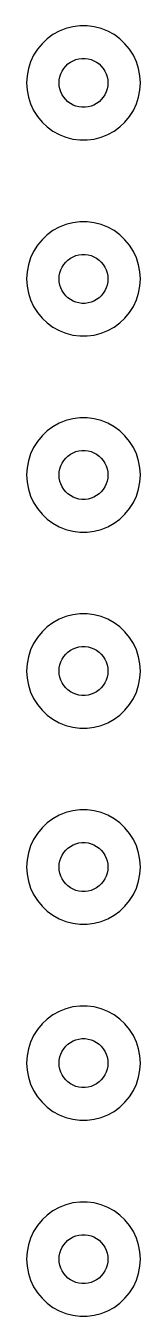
# Model space of a CAD drawing. Header units: metres. Extents: x -7 to 7, y 329 to 655.
# Drawn here: x -7 to 7, y 329 to 487 of the extents above; entities that cross this region are included whole.
import ezdxf

# ---------------------------------------------------------------- set-up
doc = ezdxf.new("R2010")
doc.units = ezdxf.units.M

msp = doc.modelspace()

# ---------------------------------------------------------------- linework, layer by layer
for p, q in [((-2.16312, 486.657), (-2.98045, 486.334)), ((-1.31166, 486.876), (-2.16312, 486.657)), ((-0.439529, 486.986), (-1.31166, 486.876)), ((0.439529, 486.986), (-0.439529, 486.986)), ((1.31166, 486.876), (0.439529, 486.986)), ((2.16312, 486.657), (1.31166, 486.876)), ((2.98045, 486.334), (2.16312, 486.657)), ((-4.46196, 485.394), (-5.10277, 484.792)), ((-3.75078, 485.91), (-4.46196, 485.394)), ((-2.98045, 486.334), (-3.75078, 485.91)), ((3.75078, 485.91), (2.98045, 486.334)), ((4.46196, 485.394), (3.75078, 485.91)), ((5.10277, 484.792), (4.46196, 485.394)), ((-5.66312, 484.114), (-6.13414, 483.372)), ((-5.10277, 484.792), (-5.66312, 484.114)), ((5.66312, 484.114), (5.10277, 484.792)), ((6.13414, 483.372), (5.66312, 484.114)), ((-6.50842, 482.577), (-6.78008, 481.741)), ((-6.13414, 483.372), (-6.50842, 482.577)), ((-2.42705, 481.763), (-2.1869, 482.054)), ((-2.1869, 482.054), (-1.91226, 482.312)), ((-1.91226, 482.312), (-1.60747, 482.533)), ((-1.60747, 482.533), (-1.27733, 482.714)), ((-1.27733, 482.714), (-0.927048, 482.853)), ((-0.927048, 482.853), (-0.562134, 482.947)), ((-0.562134, 482.947), (-0.18837, 482.994)), ((-0.18837, 482.994), (0.18837, 482.994)), ((0.18837, 482.994), (0.562134, 482.947)), ((0.562134, 482.947), (0.927048, 482.853)), ((0.927048, 482.853), (1.27733, 482.714)), ((1.27733, 482.714), (1.60747, 482.533)), ((1.60747, 482.533), (1.91226, 482.312)), ((1.91226, 482.312), (2.1869, 482.054)), ((2.1869, 482.054), (2.42705, 481.763)), ((6.50842, 482.577), (6.13414, 483.372)), ((6.78008, 481.741), (6.50842, 482.577)), ((-6.94479, 480.877), (-7, 480)), ((-6.78008, 481.741), (-6.94479, 480.877)), ((-3, 480), (-2.97633, 480.376)), ((-2.97633, 480.376), (-2.90575, 480.746)), ((-2.90575, 480.746), (-2.78932, 481.104)), ((-2.78932, 481.104), (-2.62891, 481.445)), ((-2.62891, 481.445), (-2.42705, 481.763)), ((2.42705, 481.763), (2.62891, 481.445)), ((2.62891, 481.445), (2.78932, 481.104)), ((2.78932, 481.104), (2.90575, 480.746)), ((2.90575, 480.746), (2.97633, 480.376)), ((2.97633, 480.376), (3, 480)), ((6.94479, 480.877), (6.78008, 481.741)), ((7, 480), (6.94479, 480.877)), ((-7, 480), (-6.94479, 479.123)), ((-6.94479, 479.123), (-6.78008, 478.259)), ((-2.97633, 479.624), (-3, 480)), ((-2.90575, 479.254), (-2.97633, 479.624)), ((-2.78932, 478.896), (-2.90575, 479.254)), ((-2.62891, 478.555), (-2.78932, 478.896)), ((2.78932, 478.896), (2.62891, 478.555)), ((2.90575, 479.254), (2.78932, 478.896)), ((2.97633, 479.624), (2.90575, 479.254)), ((3, 480), (2.97633, 479.624)), ((6.78008, 478.259), (6.94479, 479.123)), ((6.94479, 479.123), (7, 480)), ((-6.78008, 478.259), (-6.50842, 477.423)), ((-6.50842, 477.423), (-6.13414, 476.628)), ((-2.42705, 478.237), (-2.62891, 478.555)), ((-2.1869, 477.946), (-2.42705, 478.237)), ((-1.91226, 477.688), (-2.1869, 477.946)), ((-1.60747, 477.467), (-1.91226, 477.688)), ((-1.27733, 477.286), (-1.60747, 477.467)), ((-0.927048, 477.147), (-1.27733, 477.286)), ((-0.562134, 477.053), (-0.927048, 477.147)), ((0.927048, 477.147), (0.562134, 477.053)), ((1.27733, 477.286), (0.927048, 477.147)), ((1.60747, 477.467), (1.27733, 477.286)), ((1.91226, 477.688), (1.60747, 477.467)), ((2.1869, 477.946), (1.91226, 477.688)), ((2.42705, 478.237), (2.1869, 477.946)), ((2.62891, 478.555), (2.42705, 478.237)), ((6.13414, 476.628), (6.50842, 477.423)), ((6.50842, 477.423), (6.78008, 478.259)), ((-6.13414, 476.628), (-5.66312, 475.886)), ((-5.66312, 475.886), (-5.10277, 475.208)), ((-0.18837, 477.006), (-0.562134, 477.053)), ((0.18837, 477.006), (-0.18837, 477.006)), ((0.562134, 477.053), (0.18837, 477.006)), ((5.10277, 475.208), (5.66312, 475.886)), ((5.66312, 475.886), (6.13414, 476.628)), ((-5.10277, 475.208), (-4.46196, 474.606)), ((-4.46196, 474.606), (-3.75078, 474.09)), ((-3.75078, 474.09), (-2.98045, 473.666)), ((2.98045, 473.666), (3.75078, 474.09)), ((3.75078, 474.09), (4.46196, 474.606)), ((4.46196, 474.606), (5.10277, 475.208)), ((-2.98045, 473.666), (-2.16312, 473.343)), ((-2.16312, 473.343), (-1.31166, 473.124)), ((-1.31166, 473.124), (-0.439529, 473.014)), ((-0.439529, 473.014), (0.439529, 473.014)), ((0.439529, 473.014), (1.31166, 473.124)), ((1.31166, 473.124), (2.16312, 473.343)), ((2.16312, 473.343), (2.98045, 473.666)), ((-1.31166, 462.876), (-2.16312, 462.657)), ((-0.439529, 462.986), (-1.31166, 462.876)), ((0.439529, 462.986), (-0.439529, 462.986)), ((1.31166, 462.876), (0.439529, 462.986)), ((2.16312, 462.657), (1.31166, 462.876)), ((-4.46196, 461.394), (-5.10277, 460.792)), ((-3.75078, 461.91), (-4.46196, 461.394)), ((-2.98045, 462.334), (-3.75078, 461.91)), ((-2.16312, 462.657), (-2.98045, 462.334)), ((2.98045, 462.334), (2.16312, 462.657)), ((3.75078, 461.91), (2.98045, 462.334)), ((4.46196, 461.394), (3.75078, 461.91)), ((5.10277, 460.792), (4.46196, 461.394)), ((-5.66312, 460.114), (-6.13414, 459.372)), ((-5.10277, 460.792), (-5.66312, 460.114)), ((5.66312, 460.114), (5.10277, 460.792)), ((6.13414, 459.372), (5.66312, 460.114)), ((-6.50842, 458.577), (-6.78008, 457.741)), ((-6.13414, 459.372), (-6.50842, 458.577)), ((-2.1869, 458.054), (-1.91226, 458.312)), ((-1.91226, 458.312), (-1.60747, 458.533)), ((-1.60747, 458.533), (-1.27733, 458.714)), ((-1.27733, 458.714), (-0.927048, 458.853)), ((-0.927048, 458.853), (-0.562134, 458.947)), ((-0.562134, 458.947), (-0.18837, 458.994)), ((-0.18837, 458.994), (0.18837, 458.994)), ((0.18837, 458.994), (0.562134, 458.947)), ((0.562134, 458.947), (0.927048, 458.853)), ((0.927048, 458.853), (1.27733, 458.714)), ((1.27733, 458.714), (1.60747, 458.533)), ((1.60747, 458.533), (1.91226, 458.312)), ((1.91226, 458.312), (2.1869, 458.054)), ((6.50842, 458.577), (6.13414, 459.372)), ((6.78008, 457.741), (6.50842, 458.577)), ((-6.94479, 456.877), (-7, 456)), ((-6.78008, 457.741), (-6.94479, 456.877)), ((-2.97633, 456.376), (-2.90575, 456.746)), ((-2.90575, 456.746), (-2.78932, 457.104)), ((-2.78932, 457.104), (-2.62891, 457.445)), ((-2.62891, 457.445), (-2.42705, 457.763)), ((-2.42705, 457.763), (-2.1869, 458.054)), ((2.1869, 458.054), (2.42705, 457.763)), ((2.42705, 457.763), (2.62891, 457.445)), ((2.62891, 457.445), (2.78932, 457.104)), ((2.78932, 457.104), (2.90575, 456.746)), ((2.90575, 456.746), (2.97633, 456.376)), ((6.94479, 456.877), (6.78008, 457.741)), ((7, 456), (6.94479, 456.877)), ((-7, 456), (-6.94479, 455.123)), ((-6.94479, 455.123), (-6.78008, 454.259)), ((-3, 456), (-2.97633, 456.376)), ((-2.97633, 455.624), (-3, 456)), ((-2.90575, 455.254), (-2.97633, 455.624)), ((-2.78932, 454.896), (-2.90575, 455.254)), ((2.90575, 455.254), (2.78932, 454.896)), ((2.97633, 455.624), (2.90575, 455.254)), ((2.97633, 456.376), (3, 456)), ((3, 456), (2.97633, 455.624)), ((6.78008, 454.259), (6.94479, 455.123)), ((6.94479, 455.123), (7, 456)), ((-6.78008, 454.259), (-6.50842, 453.423)), ((-6.50842, 453.423), (-6.13414, 452.628)), ((-2.62891, 454.555), (-2.78932, 454.896)), ((-2.42705, 454.237), (-2.62891, 454.555)), ((-2.1869, 453.946), (-2.42705, 454.237)), ((-1.91226, 453.688), (-2.1869, 453.946)), ((-1.60747, 453.467), (-1.91226, 453.688)), ((-1.27733, 453.286), (-1.60747, 453.467)), ((1.60747, 453.467), (1.27733, 453.286)), ((1.91226, 453.688), (1.60747, 453.467)), ((2.1869, 453.946), (1.91226, 453.688)), ((2.42705, 454.237), (2.1869, 453.946)), ((2.62891, 454.555), (2.42705, 454.237)), ((2.78932, 454.896), (2.62891, 454.555)), ((6.13414, 452.628), (6.50842, 453.423)), ((6.50842, 453.423), (6.78008, 454.259)), ((-6.13414, 452.628), (-5.66312, 451.886)), ((-5.66312, 451.886), (-5.10277, 451.208)), ((-0.927048, 453.147), (-1.27733, 453.286)), ((-0.562134, 453.053), (-0.927048, 453.147)), ((-0.18837, 453.006), (-0.562134, 453.053)), ((0.18837, 453.006), (-0.18837, 453.006)), ((0.562134, 453.053), (0.18837, 453.006)), ((0.927048, 453.147), (0.562134, 453.053)), ((1.27733, 453.286), (0.927048, 453.147)), ((5.10277, 451.208), (5.66312, 451.886)), ((5.66312, 451.886), (6.13414, 452.628)), ((-5.10277, 451.208), (-4.46196, 450.606)), ((-4.46196, 450.606), (-3.75078, 450.09)), ((3.75078, 450.09), (4.46196, 450.606)), ((4.46196, 450.606), (5.10277, 451.208)), ((-3.75078, 450.09), (-2.98045, 449.666)), ((-2.98045, 449.666), (-2.16312, 449.343)), ((-2.16312, 449.343), (-1.31166, 449.124)), ((-1.31166, 449.124), (-0.439529, 449.014)), ((-0.439529, 449.014), (0.439529, 449.014)), ((0.439529, 449.014), (1.31166, 449.124)), ((1.31166, 449.124), (2.16312, 449.343)), ((2.16312, 449.343), (2.98045, 449.666)), ((2.98045, 449.666), (3.75078, 450.09)), ((-3.75078, 437.91), (-4.46196, 437.394)), ((-2.98045, 438.334), (-3.75078, 437.91)), ((-2.16312, 438.657), (-2.98045, 438.334)), ((-1.31166, 438.876), (-2.16312, 438.657)), ((-0.439529, 438.986), (-1.31166, 438.876)), ((0.439529, 438.986), (-0.439529, 438.986)), ((1.31166, 438.876), (0.439529, 438.986)), ((2.16312, 438.657), (1.31166, 438.876)), ((2.98045, 438.334), (2.16312, 438.657)), ((3.75078, 437.91), (2.98045, 438.334)), ((4.46196, 437.394), (3.75078, 437.91)), ((-5.66312, 436.114), (-6.13414, 435.372)), ((-5.10277, 436.792), (-5.66312, 436.114)), ((-4.46196, 437.394), (-5.10277, 436.792)), ((5.10277, 436.792), (4.46196, 437.394)), ((5.66312, 436.114), (5.10277, 436.792)), ((6.13414, 435.372), (5.66312, 436.114)), ((-6.50842, 434.577), (-6.78008, 433.741)), ((-6.13414, 435.372), (-6.50842, 434.577)), ((-1.91226, 434.312), (-1.60747, 434.533)), ((-1.60747, 434.533), (-1.27733, 434.714)), ((-1.27733, 434.714), (-0.927048, 434.853)), ((-0.927048, 434.853), (-0.562134, 434.947)), ((-0.562134, 434.947), (-0.18837, 434.994)), ((-0.18837, 434.994), (0.18837, 434.994)), ((0.18837, 434.994), (0.562134, 434.947)), ((0.562134, 434.947), (0.927048, 434.853)), ((0.927048, 434.853), (1.27733, 434.714)), ((1.27733, 434.714), (1.60747, 434.533)), ((1.60747, 434.533), (1.91226, 434.312)), ((6.50842, 434.577), (6.13414, 435.372)), ((6.78008, 433.741), (6.50842, 434.577)), ((-6.94479, 432.877), (-7, 432)), ((-6.78008, 433.741), (-6.94479, 432.877)), ((-2.90575, 432.746), (-2.78932, 433.104)), ((-2.78932, 433.104), (-2.62891, 433.445)), ((-2.62891, 433.445), (-2.42705, 433.763)), ((-2.42705, 433.763), (-2.1869, 434.054)), ((-2.1869, 434.054), (-1.91226, 434.312)), ((1.91226, 434.312), (2.1869, 434.054)), ((2.1869, 434.054), (2.42705, 433.763)), ((2.42705, 433.763), (2.62891, 433.445)), ((2.62891, 433.445), (2.78932, 433.104)), ((2.78932, 433.104), (2.90575, 432.746)), ((6.94479, 432.877), (6.78008, 433.741)), ((7, 432), (6.94479, 432.877)), ((-7, 432), (-6.94479, 431.123)), ((-3, 432), (-2.97633, 432.376)), ((-2.97633, 431.624), (-3, 432)), ((-2.97633, 432.376), (-2.90575, 432.746)), ((-2.90575, 431.254), (-2.97633, 431.624)), ((2.90575, 432.746), (2.97633, 432.376)), ((2.97633, 431.624), (2.90575, 431.254)), ((2.97633, 432.376), (3, 432)), ((3, 432), (2.97633, 431.624)), ((6.94479, 431.123), (7, 432)), ((-6.94479, 431.123), (-6.78008, 430.259)), ((-6.78008, 430.259), (-6.50842, 429.423)), ((-2.78932, 430.896), (-2.90575, 431.254)), ((-2.62891, 430.555), (-2.78932, 430.896)), ((-2.42705, 430.237), (-2.62891, 430.555)), ((-2.1869, 429.946), (-2.42705, 430.237)), ((-1.91226, 429.688), (-2.1869, 429.946)), ((-1.60747, 429.467), (-1.91226, 429.688)), ((1.91226, 429.688), (1.60747, 429.467)), ((2.1869, 429.946), (1.91226, 429.688)), ((2.42705, 430.237), (2.1869, 429.946)), ((2.62891, 430.555), (2.42705, 430.237)), ((2.78932, 430.896), (2.62891, 430.555)), ((2.90575, 431.254), (2.78932, 430.896)), ((6.50842, 429.423), (6.78008, 430.259)), ((6.78008, 430.259), (6.94479, 431.123)), ((-6.50842, 429.423), (-6.13414, 428.628)), ((-6.13414, 428.628), (-5.66312, 427.886)), ((-1.27733, 429.286), (-1.60747, 429.467)), ((-0.927048, 429.147), (-1.27733, 429.286)), ((-0.562134, 429.053), (-0.927048, 429.147)), ((-0.18837, 429.006), (-0.562134, 429.053)), ((0.18837, 429.006), (-0.18837, 429.006)), ((0.562134, 429.053), (0.18837, 429.006)), ((0.927048, 429.147), (0.562134, 429.053)), ((1.27733, 429.286), (0.927048, 429.147)), ((1.60747, 429.467), (1.27733, 429.286)), ((5.66312, 427.886), (6.13414, 428.628)), ((6.13414, 428.628), (6.50842, 429.423)), ((-5.66312, 427.886), (-5.10277, 427.208)), ((-5.10277, 427.208), (-4.46196, 426.606)), ((-4.46196, 426.606), (-3.75078, 426.09)), ((3.75078, 426.09), (4.46196, 426.606)), ((4.46196, 426.606), (5.10277, 427.208)), ((5.10277, 427.208), (5.66312, 427.886)), ((-3.75078, 426.09), (-2.98045, 425.666)), ((-2.98045, 425.666), (-2.16312, 425.343)), ((-2.16312, 425.343), (-1.31166, 425.124)), ((-1.31166, 425.124), (-0.439529, 425.014)), ((-0.439529, 425.014), (0.439529, 425.014)), ((0.439529, 425.014), (1.31166, 425.124)), ((1.31166, 425.124), (2.16312, 425.343)), ((2.16312, 425.343), (2.98045, 425.666)), ((2.98045, 425.666), (3.75078, 426.09)), ((-3.75078, 413.91), (-4.46196, 413.394)), ((-2.98045, 414.334), (-3.75078, 413.91)), ((-2.16312, 414.657), (-2.98045, 414.334)), ((-1.31166, 414.876), (-2.16312, 414.657)), ((-0.439529, 414.986), (-1.31166, 414.876)), ((0.439529, 414.986), (-0.439529, 414.986)), ((1.31166, 414.876), (0.439529, 414.986)), ((2.16312, 414.657), (1.31166, 414.876)), ((2.98045, 414.334), (2.16312, 414.657)), ((3.75078, 413.91), (2.98045, 414.334)), ((4.46196, 413.394), (3.75078, 413.91)), ((-5.10277, 412.792), (-5.66312, 412.114)), ((-4.46196, 413.394), (-5.10277, 412.792)), ((5.10277, 412.792), (4.46196, 413.394)), ((5.66312, 412.114), (5.10277, 412.792)), ((-6.13414, 411.372), (-6.50842, 410.577)), ((-5.66312, 412.114), (-6.13414, 411.372)), ((-1.27733, 410.714), (-0.927048, 410.853)), ((-0.927048, 410.853), (-0.562134, 410.947)), ((-0.562134, 410.947), (-0.18837, 410.994)), ((-0.18837, 410.994), (0.18837, 410.994)), ((0.18837, 410.994), (0.562134, 410.947)), ((0.562134, 410.947), (0.927048, 410.853)), ((0.927048, 410.853), (1.27733, 410.714)), ((6.13414, 411.372), (5.66312, 412.114)), ((6.50842, 410.577), (6.13414, 411.372)), ((-6.78008, 409.741), (-6.94479, 408.877)), ((-6.50842, 410.577), (-6.78008, 409.741)), ((-2.78932, 409.104), (-2.62891, 409.445)), ((-2.62891, 409.445), (-2.42705, 409.763)), ((-2.42705, 409.763), (-2.1869, 410.054)), ((-2.1869, 410.054), (-1.91226, 410.312)), ((-1.91226, 410.312), (-1.60747, 410.533)), ((-1.60747, 410.533), (-1.27733, 410.714)), ((1.27733, 410.714), (1.60747, 410.533)), ((1.60747, 410.533), (1.91226, 410.312)), ((1.91226, 410.312), (2.1869, 410.054)), ((2.1869, 410.054), (2.42705, 409.763)), ((2.42705, 409.763), (2.62891, 409.445)), ((2.62891, 409.445), (2.78932, 409.104)), ((6.78008, 409.741), (6.50842, 410.577)), ((6.94479, 408.877), (6.78008, 409.741)), ((-6.94479, 408.877), (-7, 408)), ((-7, 408), (-6.94479, 407.123)), ((-3, 408), (-2.97633, 408.376)), ((-2.97633, 407.624), (-3, 408)), ((-2.97633, 408.376), (-2.90575, 408.746)), ((-2.90575, 407.254), (-2.97633, 407.624)), ((-2.90575, 408.746), (-2.78932, 409.104)), ((2.78932, 409.104), (2.90575, 408.746)), ((2.90575, 408.746), (2.97633, 408.376)), ((2.97633, 407.624), (2.90575, 407.254)), ((2.97633, 408.376), (3, 408)), ((3, 408), (2.97633, 407.624)), ((7, 408), (6.94479, 408.877)), ((6.94479, 407.123), (7, 408)), ((-6.94479, 407.123), (-6.78008, 406.259)), ((-6.78008, 406.259), (-6.50842, 405.423)), ((-2.78932, 406.896), (-2.90575, 407.254)), ((-2.62891, 406.555), (-2.78932, 406.896)), ((-2.42705, 406.237), (-2.62891, 406.555)), ((-2.1869, 405.946), (-2.42705, 406.237)), ((2.42705, 406.237), (2.1869, 405.946)), ((2.62891, 406.555), (2.42705, 406.237)), ((2.78932, 406.896), (2.62891, 406.555)), ((2.90575, 407.254), (2.78932, 406.896)), ((6.50842, 405.423), (6.78008, 406.259)), ((6.78008, 406.259), (6.94479, 407.123)), ((-6.50842, 405.423), (-6.13414, 404.628)), ((-6.13414, 404.628), (-5.66312, 403.886)), ((-1.91226, 405.688), (-2.1869, 405.946)), ((-1.60747, 405.467), (-1.91226, 405.688)), ((-1.27733, 405.286), (-1.60747, 405.467)), ((-0.927048, 405.147), (-1.27733, 405.286)), ((-0.562134, 405.053), (-0.927048, 405.147)), ((-0.18837, 405.006), (-0.562134, 405.053)), ((0.18837, 405.006), (-0.18837, 405.006)), ((0.562134, 405.053), (0.18837, 405.006)), ((0.927048, 405.147), (0.562134, 405.053)), ((1.27733, 405.286), (0.927048, 405.147)), ((1.60747, 405.467), (1.27733, 405.286)), ((1.91226, 405.688), (1.60747, 405.467)), ((2.1869, 405.946), (1.91226, 405.688)), ((5.66312, 403.886), (6.13414, 404.628)), ((6.13414, 404.628), (6.50842, 405.423)), ((-5.66312, 403.886), (-5.10277, 403.208)), ((-5.10277, 403.208), (-4.46196, 402.606)), ((4.46196, 402.606), (5.10277, 403.208)), ((5.10277, 403.208), (5.66312, 403.886)), ((-4.46196, 402.606), (-3.75078, 402.09)), ((-3.75078, 402.09), (-2.98045, 401.666)), ((-2.98045, 401.666), (-2.16312, 401.343)), ((-2.16312, 401.343), (-1.31166, 401.124)), ((1.31166, 401.124), (2.16312, 401.343)), ((2.16312, 401.343), (2.98045, 401.666)), ((2.98045, 401.666), (3.75078, 402.09)), ((3.75078, 402.09), (4.46196, 402.606)), ((-1.31166, 401.124), (-0.439529, 401.014)), ((-0.439529, 401.014), (0.439529, 401.014)), ((0.439529, 401.014), (1.31166, 401.124)), ((-2.98045, 390.334), (-3.75078, 389.91)), ((-2.16312, 390.657), (-2.98045, 390.334)), ((-1.31166, 390.876), (-2.16312, 390.657)), ((-0.439529, 390.986), (-1.31166, 390.876)), ((0.439529, 390.986), (-0.439529, 390.986)), ((1.31166, 390.876), (0.439529, 390.986)), ((2.16312, 390.657), (1.31166, 390.876)), ((2.98045, 390.334), (2.16312, 390.657)), ((3.75078, 389.91), (2.98045, 390.334)), ((-5.10277, 388.792), (-5.66312, 388.114)), ((-4.46196, 389.394), (-5.10277, 388.792)), ((-3.75078, 389.91), (-4.46196, 389.394)), ((4.46196, 389.394), (3.75078, 389.91)), ((5.10277, 388.792), (4.46196, 389.394)), ((5.66312, 388.114), (5.10277, 388.792)), ((-6.13414, 387.372), (-6.50842, 386.577)), ((-5.66312, 388.114), (-6.13414, 387.372)), ((6.13414, 387.372), (5.66312, 388.114)), ((6.50842, 386.577), (6.13414, 387.372)), ((-6.78008, 385.741), (-6.94479, 384.877)), ((-6.50842, 386.577), (-6.78008, 385.741)), ((-2.62891, 385.445), (-2.42705, 385.763)), ((-2.42705, 385.763), (-2.1869, 386.054)), ((-2.1869, 386.054), (-1.91226, 386.312)), ((-1.91226, 386.312), (-1.60747, 386.533)), ((-1.60747, 386.533), (-1.27733, 386.714)), ((-1.27733, 386.714), (-0.927048, 386.853)), ((-0.927048, 386.853), (-0.562134, 386.947)), ((-0.562134, 386.947), (-0.18837, 386.994)), ((-0.18837, 386.994), (0.18837, 386.994)), ((0.18837, 386.994), (0.562134, 386.947)), ((0.562134, 386.947), (0.927048, 386.853)), ((0.927048, 386.853), (1.27733, 386.714)), ((1.27733, 386.714), (1.60747, 386.533)), ((1.60747, 386.533), (1.91226, 386.312)), ((1.91226, 386.312), (2.1869, 386.054)), ((2.1869, 386.054), (2.42705, 385.763)), ((2.42705, 385.763), (2.62891, 385.445)), ((6.78008, 385.741), (6.50842, 386.577)), ((6.94479, 384.877), (6.78008, 385.741)), ((-6.94479, 384.877), (-7, 384)), ((-7, 384), (-6.94479, 383.123)), ((-3, 384), (-2.97633, 384.376)), ((-2.97633, 383.624), (-3, 384)), ((-2.97633, 384.376), (-2.90575, 384.746)), ((-2.90575, 384.746), (-2.78932, 385.104)), ((-2.78932, 385.104), (-2.62891, 385.445)), ((2.62891, 385.445), (2.78932, 385.104)), ((2.78932, 385.104), (2.90575, 384.746)), ((2.90575, 384.746), (2.97633, 384.376)), ((2.97633, 384.376), (3, 384)), ((3, 384), (2.97633, 383.624)), ((7, 384), (6.94479, 384.877)), ((6.94479, 383.123), (7, 384)), ((-6.94479, 383.123), (-6.78008, 382.259)), ((-2.90575, 383.254), (-2.97633, 383.624)), ((-2.78932, 382.896), (-2.90575, 383.254)), ((-2.62891, 382.555), (-2.78932, 382.896)), ((-2.42705, 382.237), (-2.62891, 382.555)), ((2.62891, 382.555), (2.42705, 382.237)), ((2.78932, 382.896), (2.62891, 382.555)), ((2.90575, 383.254), (2.78932, 382.896)), ((2.97633, 383.624), (2.90575, 383.254)), ((6.78008, 382.259), (6.94479, 383.123)), ((-6.78008, 382.259), (-6.50842, 381.423)), ((-6.50842, 381.423), (-6.13414, 380.628)), ((-2.1869, 381.946), (-2.42705, 382.237)), ((-1.91226, 381.688), (-2.1869, 381.946)), ((-1.60747, 381.467), (-1.91226, 381.688)), ((-1.27733, 381.286), (-1.60747, 381.467)), ((-0.927048, 381.147), (-1.27733, 381.286)), ((-0.562134, 381.053), (-0.927048, 381.147)), ((-0.18837, 381.006), (-0.562134, 381.053)), ((0.18837, 381.006), (-0.18837, 381.006)), ((0.562134, 381.053), (0.18837, 381.006)), ((0.927048, 381.147), (0.562134, 381.053)), ((1.27733, 381.286), (0.927048, 381.147)), ((1.60747, 381.467), (1.27733, 381.286)), ((1.91226, 381.688), (1.60747, 381.467)), ((2.1869, 381.946), (1.91226, 381.688)), ((2.42705, 382.237), (2.1869, 381.946)), ((6.13414, 380.628), (6.50842, 381.423)), ((6.50842, 381.423), (6.78008, 382.259)), ((-6.13414, 380.628), (-5.66312, 379.886)), ((-5.66312, 379.886), (-5.10277, 379.208)), ((-5.10277, 379.208), (-4.46196, 378.606)), ((4.46196, 378.606), (5.10277, 379.208)), ((5.10277, 379.208), (5.66312, 379.886)), ((5.66312, 379.886), (6.13414, 380.628)), ((-4.46196, 378.606), (-3.75078, 378.09)), ((-3.75078, 378.09), (-2.98045, 377.666)), ((-2.98045, 377.666), (-2.16312, 377.343)), ((2.16312, 377.343), (2.98045, 377.666)), ((2.98045, 377.666), (3.75078, 378.09)), ((3.75078, 378.09), (4.46196, 378.606)), ((-2.16312, 377.343), (-1.31166, 377.124)), ((-1.31166, 377.124), (-0.439529, 377.014)), ((-0.439529, 377.014), (0.439529, 377.014)), ((0.439529, 377.014), (1.31166, 377.124)), ((1.31166, 377.124), (2.16312, 377.343)), ((-2.16312, 366.657), (-2.98045, 366.334)), ((-1.31166, 366.876), (-2.16312, 366.657)), ((-0.439529, 366.986), (-1.31166, 366.876)), ((0.439529, 366.986), (-0.439529, 366.986)), ((1.31166, 366.876), (0.439529, 366.986)), ((2.16312, 366.657), (1.31166, 366.876)), ((2.98045, 366.334), (2.16312, 366.657)), ((-4.46196, 365.394), (-5.10277, 364.792)), ((-3.75078, 365.91), (-4.46196, 365.394)), ((-2.98045, 366.334), (-3.75078, 365.91)), ((3.75078, 365.91), (2.98045, 366.334)), ((4.46196, 365.394), (3.75078, 365.91)), ((5.10277, 364.792), (4.46196, 365.394)), ((-6.13414, 363.372), (-6.50842, 362.577)), ((-5.66312, 364.114), (-6.13414, 363.372)), ((-5.10277, 364.792), (-5.66312, 364.114)), ((5.66312, 364.114), (5.10277, 364.792)), ((6.13414, 363.372), (5.66312, 364.114)), ((6.50842, 362.577), (6.13414, 363.372)), ((-6.50842, 362.577), (-6.78008, 361.741)), ((-2.62891, 361.445), (-2.42705, 361.763)), ((-2.42705, 361.763), (-2.1869, 362.054)), ((-2.1869, 362.054), (-1.91226, 362.312)), ((-1.91226, 362.312), (-1.60747, 362.533)), ((-1.60747, 362.533), (-1.27733, 362.714)), ((-1.27733, 362.714), (-0.927048, 362.853)), ((-0.927048, 362.853), (-0.562134, 362.947)), ((-0.562134, 362.947), (-0.18837, 362.994)), ((-0.18837, 362.994), (0.18837, 362.994)), ((0.18837, 362.994), (0.562134, 362.947)), ((0.562134, 362.947), (0.927048, 362.853)), ((0.927048, 362.853), (1.27733, 362.714)), ((1.27733, 362.714), (1.60747, 362.533)), ((1.60747, 362.533), (1.91226, 362.312)), ((1.91226, 362.312), (2.1869, 362.054)), ((2.1869, 362.054), (2.42705, 361.763)), ((2.42705, 361.763), (2.62891, 361.445)), ((6.78008, 361.741), (6.50842, 362.577)), ((-6.94479, 360.877), (-7, 360)), ((-6.78008, 361.741), (-6.94479, 360.877)), ((-3, 360), (-2.97633, 360.376)), ((-2.97633, 360.376), (-2.90575, 360.746)), ((-2.90575, 360.746), (-2.78932, 361.104)), ((-2.78932, 361.104), (-2.62891, 361.445)), ((2.62891, 361.445), (2.78932, 361.104)), ((2.78932, 361.104), (2.90575, 360.746)), ((2.90575, 360.746), (2.97633, 360.376)), ((2.97633, 360.376), (3, 360)), ((6.94479, 360.877), (6.78008, 361.741)), ((7, 360), (6.94479, 360.877)), ((-7, 360), (-6.94479, 359.123)), ((-6.94479, 359.123), (-6.78008, 358.259)), ((-2.97633, 359.624), (-3, 360)), ((-2.90575, 359.254), (-2.97633, 359.624)), ((-2.78932, 358.896), (-2.90575, 359.254)), ((-2.62891, 358.555), (-2.78932, 358.896)), ((2.78932, 358.896), (2.62891, 358.555)), ((2.90575, 359.254), (2.78932, 358.896)), ((2.97633, 359.624), (2.90575, 359.254)), ((3, 360), (2.97633, 359.624)), ((6.78008, 358.259), (6.94479, 359.123)), ((6.94479, 359.123), (7, 360)), ((-6.78008, 358.259), (-6.50842, 357.423)), ((-6.50842, 357.423), (-6.13414, 356.628)), ((-2.42705, 358.237), (-2.62891, 358.555)), ((-2.1869, 357.946), (-2.42705, 358.237)), ((-1.91226, 357.688), (-2.1869, 357.946)), ((-1.60747, 357.467), (-1.91226, 357.688)), ((-1.27733, 357.286), (-1.60747, 357.467)), ((-0.927048, 357.147), (-1.27733, 357.286)), ((-0.562134, 357.053), (-0.927048, 357.147)), ((-0.18837, 357.006), (-0.562134, 357.053)), ((0.562134, 357.053), (0.18837, 357.006)), ((0.927048, 357.147), (0.562134, 357.053)), ((1.27733, 357.286), (0.927048, 357.147)), ((1.60747, 357.467), (1.27733, 357.286)), ((1.91226, 357.688), (1.60747, 357.467)), ((2.1869, 357.946), (1.91226, 357.688)), ((2.42705, 358.237), (2.1869, 357.946)), ((2.62891, 358.555), (2.42705, 358.237)), ((6.13414, 356.628), (6.50842, 357.423)), ((6.50842, 357.423), (6.78008, 358.259)), ((-6.13414, 356.628), (-5.66312, 355.886)), ((-5.66312, 355.886), (-5.10277, 355.208)), ((0.18837, 357.006), (-0.18837, 357.006)), ((5.10277, 355.208), (5.66312, 355.886)), ((5.66312, 355.886), (6.13414, 356.628)), ((-5.10277, 355.208), (-4.46196, 354.606)), ((-4.46196, 354.606), (-3.75078, 354.09)), ((-3.75078, 354.09), (-2.98045, 353.666)), ((2.98045, 353.666), (3.75078, 354.09)), ((3.75078, 354.09), (4.46196, 354.606)), ((4.46196, 354.606), (5.10277, 355.208)), ((-2.98045, 353.666), (-2.16312, 353.343)), ((-2.16312, 353.343), (-1.31166, 353.124)), ((-1.31166, 353.124), (-0.439529, 353.014)), ((-0.439529, 353.014), (0.439529, 353.014)), ((0.439529, 353.014), (1.31166, 353.124)), ((1.31166, 353.124), (2.16312, 353.343)), ((2.16312, 353.343), (2.98045, 353.666)), ((-1.31166, 342.876), (-2.16312, 342.657)), ((-0.439529, 342.986), (-1.31166, 342.876)), ((0.439529, 342.986), (-0.439529, 342.986)), ((1.31166, 342.876), (0.439529, 342.986)), ((2.16312, 342.657), (1.31166, 342.876)), ((-4.46196, 341.394), (-5.10277, 340.792)), ((-3.75078, 341.91), (-4.46196, 341.394)), ((-2.98045, 342.334), (-3.75078, 341.91)), ((-2.16312, 342.657), (-2.98045, 342.334)), ((2.98045, 342.334), (2.16312, 342.657)), ((3.75078, 341.91), (2.98045, 342.334)), ((4.46196, 341.394), (3.75078, 341.91)), ((5.10277, 340.792), (4.46196, 341.394)), ((-5.66312, 340.114), (-6.13414, 339.372)), ((-5.10277, 340.792), (-5.66312, 340.114)), ((5.66312, 340.114), (5.10277, 340.792)), ((6.13414, 339.372), (5.66312, 340.114)), ((-6.50842, 338.577), (-6.78008, 337.741)), ((-6.13414, 339.372), (-6.50842, 338.577)), ((-2.1869, 338.054), (-1.91226, 338.312)), ((-1.91226, 338.312), (-1.60747, 338.533)), ((-1.60747, 338.533), (-1.27733, 338.714)), ((-1.27733, 338.714), (-0.927048, 338.853)), ((-0.927048, 338.853), (-0.562134, 338.947)), ((-0.562134, 338.947), (-0.18837, 338.994)), ((-0.18837, 338.994), (0.18837, 338.994)), ((0.18837, 338.994), (0.562134, 338.947)), ((0.562134, 338.947), (0.927048, 338.853)), ((0.927048, 338.853), (1.27733, 338.714)), ((1.27733, 338.714), (1.60747, 338.533)), ((1.60747, 338.533), (1.91226, 338.312)), ((1.91226, 338.312), (2.1869, 338.054)), ((6.50842, 338.577), (6.13414, 339.372)), ((6.78008, 337.741), (6.50842, 338.577)), ((-6.94479, 336.877), (-7, 336)), ((-6.78008, 337.741), (-6.94479, 336.877)), ((-2.97633, 336.376), (-2.90575, 336.746)), ((-2.90575, 336.746), (-2.78932, 337.104)), ((-2.78932, 337.104), (-2.62891, 337.445)), ((-2.62891, 337.445), (-2.42705, 337.763)), ((-2.42705, 337.763), (-2.1869, 338.054)), ((2.1869, 338.054), (2.42705, 337.763)), ((2.42705, 337.763), (2.62891, 337.445)), ((2.62891, 337.445), (2.78932, 337.104)), ((2.78932, 337.104), (2.90575, 336.746)), ((2.90575, 336.746), (2.97633, 336.376)), ((6.94479, 336.877), (6.78008, 337.741)), ((7, 336), (6.94479, 336.877)), ((-7, 336), (-6.94479, 335.123)), ((-6.94479, 335.123), (-6.78008, 334.259)), ((-3, 336), (-2.97633, 336.376)), ((-2.97633, 335.624), (-3, 336)), ((-2.90575, 335.254), (-2.97633, 335.624)), ((-2.78932, 334.896), (-2.90575, 335.254)), ((2.90575, 335.254), (2.78932, 334.896)), ((2.97633, 335.624), (2.90575, 335.254)), ((2.97633, 336.376), (3, 336)), ((3, 336), (2.97633, 335.624)), ((6.78008, 334.259), (6.94479, 335.123)), ((6.94479, 335.123), (7, 336)), ((-6.78008, 334.259), (-6.50842, 333.423)), ((-6.50842, 333.423), (-6.13414, 332.628)), ((-2.62891, 334.555), (-2.78932, 334.896)), ((-2.42705, 334.237), (-2.62891, 334.555)), ((-2.1869, 333.946), (-2.42705, 334.237)), ((-1.91226, 333.688), (-2.1869, 333.946)), ((-1.60747, 333.467), (-1.91226, 333.688)), ((-1.27733, 333.286), (-1.60747, 333.467)), ((1.60747, 333.467), (1.27733, 333.286)), ((1.91226, 333.688), (1.60747, 333.467)), ((2.1869, 333.946), (1.91226, 333.688)), ((2.42705, 334.237), (2.1869, 333.946)), ((2.62891, 334.555), (2.42705, 334.237)), ((2.78932, 334.896), (2.62891, 334.555)), ((6.13414, 332.628), (6.50842, 333.423)), ((6.50842, 333.423), (6.78008, 334.259)), ((-6.13414, 332.628), (-5.66312, 331.886)), ((-5.66312, 331.886), (-5.10277, 331.208)), ((-0.927048, 333.147), (-1.27733, 333.286)), ((-0.562134, 333.053), (-0.927048, 333.147)), ((-0.18837, 333.006), (-0.562134, 333.053)), ((0.18837, 333.006), (-0.18837, 333.006)), ((0.562134, 333.053), (0.18837, 333.006)), ((0.927048, 333.147), (0.562134, 333.053)), ((1.27733, 333.286), (0.927048, 333.147)), ((5.10277, 331.208), (5.66312, 331.886)), ((5.66312, 331.886), (6.13414, 332.628)), ((-5.10277, 331.208), (-4.46196, 330.606)), ((-4.46196, 330.606), (-3.75078, 330.09)), ((3.75078, 330.09), (4.46196, 330.606)), ((4.46196, 330.606), (5.10277, 331.208)), ((-3.75078, 330.09), (-2.98045, 329.666)), ((-2.98045, 329.666), (-2.16312, 329.343)), ((-2.16312, 329.343), (-1.31166, 329.124)), ((-1.31166, 329.124), (-0.439529, 329.014)), ((-0.439529, 329.014), (0.439529, 329.014)), ((0.439529, 329.014), (1.31166, 329.124)), ((1.31166, 329.124), (2.16312, 329.343)), ((2.16312, 329.343), (2.98045, 329.666)), ((2.98045, 329.666), (3.75078, 330.09))]:
    msp.add_line(p, q)

doc.saveas('drawing.dxf')
